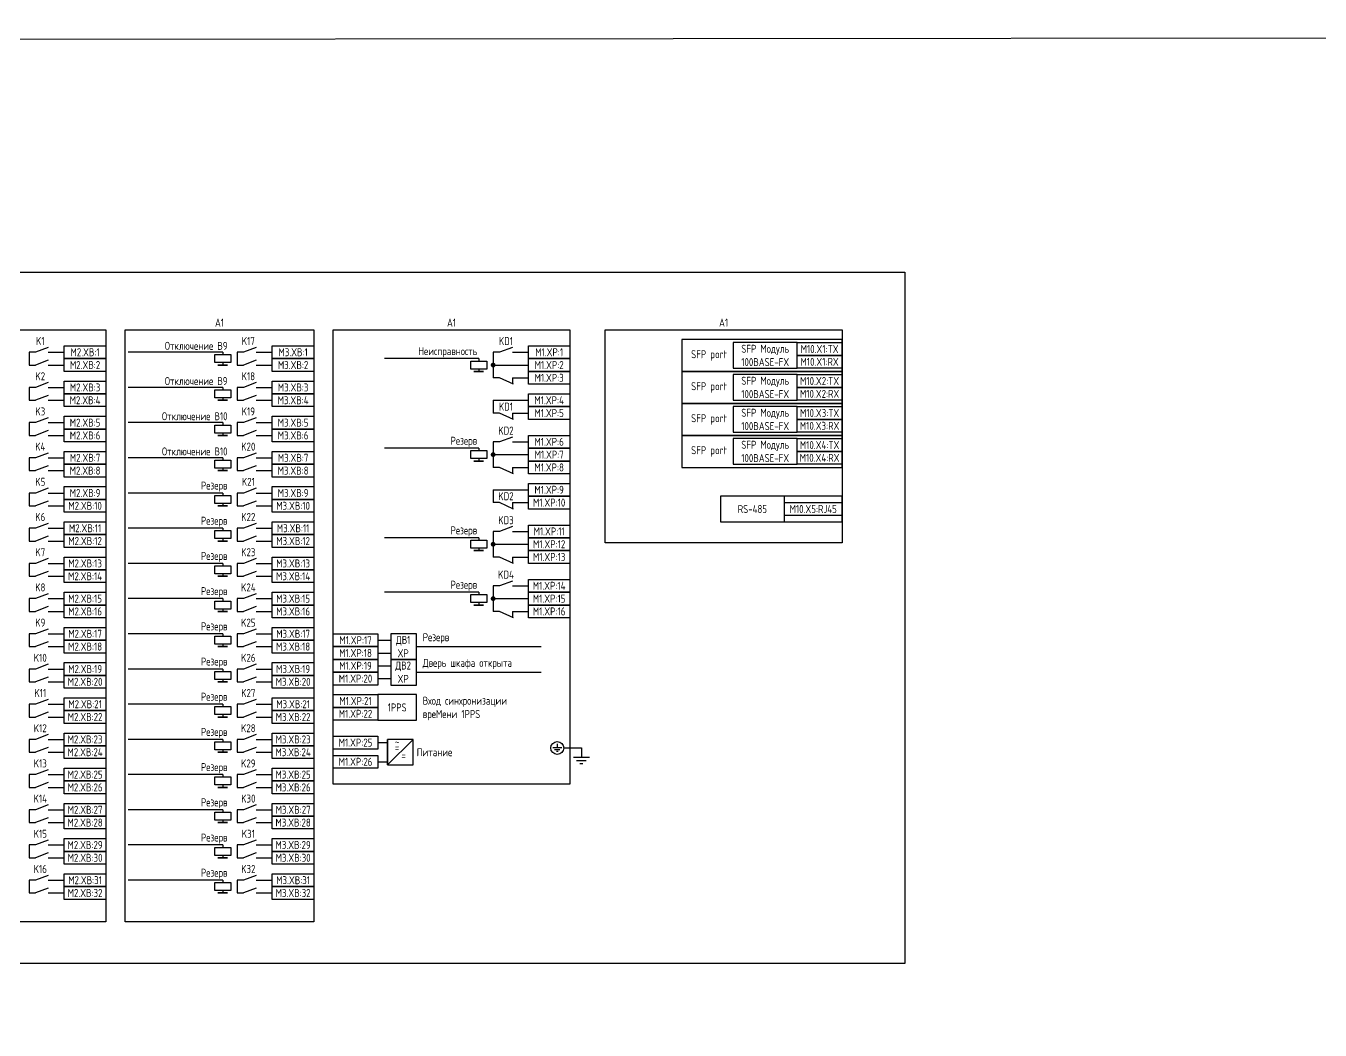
# Model space of a CAD drawing. Header units: millimetres. Extents: x -1043 to 5194, y -96 to 618.
# Drawn here: x 853.1 to 1257.5, y 304.1 to 618 of the extents above; entities that cross this region are included whole.
import ezdxf

# ---------------------------------------------------------------- set-up
doc = ezdxf.new("R2010")
doc.units = ezdxf.units.MM
doc.styles.add('Gost_type_A', font='GOST_A.TTF')

# ---------------------------------------------------------------- blocks, each defined once
blk = doc.blocks.new('POINT')
at = {"const_width": 0.75}
blk.add_lwpolyline([(-0.375, 0, 1), (0.375, 0, 1)], format="xyb", close=True, dxfattribs=at)

msp = doc.modelspace()

# ---------------------------------------------------------------- linework, layer by layer
at = {"ltscale": 1.08}
for p, q in [((856.12, 516), (854.12, 516)), ((854.12, 516), (854.12, 512)), ((860.12, 516), (865.12, 516)), ((921.12, 516), (919.12, 516)), ((919.12, 516), (919.12, 512)), ((925.12, 516), (930.12, 516)), ((1001.12, 516), (999.12, 516)), ((999.12, 516), (999.12, 508)), ((1005.12, 516), (1010.12, 516)), ((854.12, 512), (856.12, 512)), ((860.12, 512), (865.12, 512)), ((919.12, 512), (921.12, 512)), ((925.12, 512), (930.12, 512)), ((999.12, 512), (1010.12, 512)), ((1001.12, 508), (999.12, 508)), ((1005.12, 508), (1010.12, 508)), ((856.12, 505), (854.12, 505)), ((854.12, 505), (854.12, 501)), ((860.12, 505), (865.12, 505)), ((921.12, 505), (919.12, 505)), ((919.12, 505), (919.12, 501)), ((925.12, 505), (930.12, 505)), ((854.12, 501), (856.12, 501)), ((860.12, 501), (865.12, 501)), ((919.12, 501), (921.12, 501)), ((925.12, 501), (930.12, 501)), ((999.12, 501), (1010.12, 501)), ((856.12, 494), (854.12, 494)), ((854.12, 494), (854.12, 490)), ((860.12, 494), (865.12, 494)), ((921.12, 494), (919.12, 494)), ((919.12, 494), (919.12, 490)), ((925.12, 494), (930.12, 494)), ((1001.12, 497), (999.12, 497)), ((1005.12, 497), (1010.12, 497)), ((854.12, 490), (856.12, 490)), ((860.12, 490), (865.12, 490)), ((919.12, 490), (921.12, 490)), ((925.12, 490), (930.12, 490)), ((1001.12, 488), (999.12, 488)), ((999.12, 488), (999.12, 480)), ((1005.12, 488), (1010.12, 488)), ((856.12, 483), (854.12, 483)), ((854.12, 483), (854.12, 479)), ((860.12, 483), (865.12, 483)), ((921.12, 483), (919.12, 483)), ((919.12, 483), (919.12, 479)), ((925.12, 483), (930.12, 483)), ((999.12, 484), (1010.12, 484)), ((854.12, 479), (856.12, 479)), ((860.12, 479), (865.12, 479)), ((919.12, 479), (921.12, 479)), ((925.12, 479), (930.12, 479)), ((1001.12, 480), (999.12, 480)), ((1005.12, 480), (1010.12, 480)), ((856.12, 472), (854.12, 472)), ((854.12, 472), (854.12, 468)), ((860.12, 472), (865.12, 472)), ((921.12, 472), (919.12, 472)), ((919.12, 472), (919.12, 468)), ((925.12, 472), (930.12, 472)), ((999.12, 473), (1010.12, 473)), ((854.12, 468), (856.12, 468)), ((860.12, 468), (865.12, 468)), ((919.12, 468), (921.12, 468)), ((925.12, 468), (930.12, 468)), ((1001.12, 469), (999.12, 469)), ((1005.12, 469), (1010.12, 469)), ((856.12, 461), (854.12, 461)), ((854.12, 461), (854.12, 457)), ((860.12, 461), (865.12, 461)), ((921.12, 461), (919.12, 461)), ((919.12, 461), (919.12, 457)), ((925.12, 461), (930.12, 461)), ((854.12, 457), (856.12, 457)), ((860.12, 457), (865.12, 457)), ((919.12, 457), (921.12, 457)), ((925.12, 457), (930.12, 457)), ((1001.12, 460), (999.12, 460)), ((999.12, 460), (999.12, 452)), ((1005.12, 460), (1010.12, 460)), ((999.12, 456), (1010.12, 456)), ((856.12, 450), (854.12, 450)), ((854.12, 450), (854.12, 446)), ((860.12, 450), (865.12, 450)), ((921.12, 450), (919.12, 450)), ((919.12, 450), (919.12, 446)), ((925.12, 450), (930.12, 450)), ((1001.12, 452), (999.12, 452)), ((1005.12, 452), (1010.12, 452)), ((854.12, 446), (856.12, 446)), ((860.12, 446), (865.12, 446)), ((919.12, 446), (921.12, 446)), ((925.12, 446), (930.12, 446)), ((1001.12, 443), (999.12, 443)), ((999.12, 443), (999.12, 435)), ((1005.12, 443), (1010.12, 443)), ((856.12, 439), (854.12, 439)), ((854.12, 439), (854.12, 435)), ((860.12, 439), (865.12, 439)), ((921.12, 439), (919.12, 439)), ((919.12, 439), (919.12, 435)), ((925.12, 439), (930.12, 439)), ((999.12, 439), (1010.12, 439)), ((854.12, 435), (856.12, 435)), ((860.12, 435), (865.12, 435)), ((919.12, 435), (921.12, 435)), ((925.12, 435), (930.12, 435)), ((1001.12, 435), (999.12, 435)), ((1005.12, 435), (1010.12, 435)), ((856.12, 428), (854.12, 428)), ((854.12, 428), (854.12, 424)), ((860.12, 428), (865.12, 428)), ((921.12, 428), (919.12, 428)), ((919.12, 428), (919.12, 424)), ((925.12, 428), (930.12, 428)), ((854.12, 424), (856.12, 424)), ((860.12, 424), (865.12, 424)), ((919.12, 424), (921.12, 424)), ((925.12, 424), (930.12, 424)), ((856.12, 417), (854.12, 417)), ((854.12, 417), (854.12, 413)), ((860.12, 417), (865.12, 417)), ((921.12, 417), (919.12, 417)), ((919.12, 417), (919.12, 413)), ((925.12, 417), (930.12, 417)), ((854.12, 413), (856.12, 413)), ((860.12, 413), (865.12, 413)), ((919.12, 413), (921.12, 413)), ((925.12, 413), (930.12, 413)), ((856.12, 406), (854.12, 406)), ((854.12, 406), (854.12, 402)), ((860.12, 406), (865.12, 406)), ((921.12, 406), (919.12, 406)), ((919.12, 406), (919.12, 402)), ((925.12, 406), (930.12, 406)), ((854.12, 402), (856.12, 402)), ((860.12, 402), (865.12, 402)), ((919.12, 402), (921.12, 402)), ((925.12, 402), (930.12, 402)), ((856.12, 395), (854.12, 395)), ((854.12, 395), (854.12, 391)), ((860.12, 395), (865.12, 395)), ((921.12, 395), (919.12, 395)), ((919.12, 395), (919.12, 391)), ((925.12, 395), (930.12, 395)), ((854.12, 391), (856.12, 391)), ((860.12, 391), (865.12, 391)), ((919.12, 391), (921.12, 391)), ((925.12, 391), (930.12, 391)), ((856.12, 384), (854.12, 384)), ((854.12, 384), (854.12, 380)), ((860.12, 384), (865.12, 384)), ((921.12, 384), (919.12, 384)), ((919.12, 384), (919.12, 380)), ((925.12, 384), (930.12, 384)), ((854.12, 380), (856.12, 380)), ((860.12, 380), (865.12, 380)), ((919.12, 380), (921.12, 380)), ((925.12, 380), (930.12, 380)), ((856.12, 373), (854.12, 373)), ((854.12, 373), (854.12, 369)), ((860.12, 373), (865.12, 373)), ((921.12, 373), (919.12, 373)), ((919.12, 373), (919.12, 369)), ((925.12, 373), (930.12, 373)), ((854.12, 369), (856.12, 369)), ((860.12, 369), (865.12, 369)), ((919.12, 369), (921.12, 369)), ((925.12, 369), (930.12, 369)), ((856.12, 362), (854.12, 362)), ((854.12, 362), (854.12, 358)), ((860.12, 362), (865.12, 362)), ((921.12, 362), (919.12, 362)), ((919.12, 362), (919.12, 358)), ((925.12, 362), (930.12, 362)), ((854.12, 358), (856.12, 358)), ((860.12, 358), (865.12, 358)), ((919.12, 358), (921.12, 358)), ((925.12, 358), (930.12, 358)), ((856.12, 351), (854.12, 351)), ((854.12, 351), (854.12, 347)), ((860.12, 351), (865.12, 351)), ((921.12, 351), (919.12, 351)), ((919.12, 351), (919.12, 347)), ((925.12, 351), (930.12, 351)), ((854.12, 347), (856.12, 347)), ((860.12, 347), (865.12, 347)), ((919.12, 347), (921.12, 347)), ((925.12, 347), (930.12, 347))]:
    msp.add_line(p, q, dxfattribs=at)
at = {"ltscale": 4.32}
for p, q in [((860.12, 517.5), (856.12, 516)), ((925.12, 517.5), (921.12, 516)), ((1005.12, 517.5), (1001.12, 516)), ((860.12, 513.5), (856.12, 512)), ((925.12, 513.5), (921.12, 512)), ((860.12, 506.5), (856.12, 505)), ((925.12, 506.5), (921.12, 505)), ((1005.51, 506), (1001.12, 508)), ((860.12, 502.5), (856.12, 501)), ((925.12, 502.5), (921.12, 501)), ((860.12, 495.5), (856.12, 494)), ((925.12, 495.5), (921.12, 494)), ((1005.51, 495), (1001.12, 497)), ((860.12, 491.5), (856.12, 490)), ((925.12, 491.5), (921.12, 490)), ((1005.12, 489.5), (1001.12, 488)), ((860.12, 484.5), (856.12, 483)), ((925.12, 484.5), (921.12, 483)), ((860.12, 480.5), (856.12, 479)), ((925.12, 480.5), (921.12, 479)), ((1005.51, 478), (1001.12, 480)), ((860.12, 473.5), (856.12, 472)), ((925.12, 473.5), (921.12, 472)), ((860.12, 469.5), (856.12, 468)), ((925.12, 469.5), (921.12, 468)), ((1005.51, 467), (1001.12, 469)), ((860.12, 462.5), (856.12, 461)), ((925.12, 462.5), (921.12, 461)), ((1005.12, 461.5), (1001.12, 460)), ((860.12, 458.5), (856.12, 457)), ((925.12, 458.5), (921.12, 457)), ((860.12, 451.5), (856.12, 450)), ((925.12, 451.5), (921.12, 450)), ((1005.51, 450), (1001.12, 452)), ((860.12, 447.5), (856.12, 446)), ((925.12, 447.5), (921.12, 446)), ((1005.12, 444.5), (1001.12, 443)), ((860.12, 440.5), (856.12, 439)), ((925.12, 440.5), (921.12, 439)), ((860.12, 436.5), (856.12, 435)), ((925.12, 436.5), (921.12, 435)), ((1005.51, 433), (1001.12, 435)), ((860.12, 429.5), (856.12, 428)), ((925.12, 429.5), (921.12, 428)), ((860.12, 425.5), (856.12, 424)), ((925.12, 425.5), (921.12, 424)), ((860.12, 418.5), (856.12, 417)), ((925.12, 418.5), (921.12, 417)), ((860.12, 414.5), (856.12, 413)), ((925.12, 414.5), (921.12, 413)), ((860.12, 407.5), (856.12, 406)), ((925.12, 407.5), (921.12, 406)), ((860.12, 403.5), (856.12, 402)), ((925.12, 403.5), (921.12, 402)), ((860.12, 396.5), (856.12, 395)), ((925.12, 396.5), (921.12, 395)), ((860.12, 392.5), (856.12, 391)), ((925.12, 392.5), (921.12, 391)), ((1020.57, 392.32), (1017.73, 392.32)), ((1019.15, 393.6), (1019.15, 392.32)), ((1026.69, 392.32), (1026.69, 389.32)), ((1020, 391.75), (1018.3, 391.75)), ((1019.44, 391.18), (1018.87, 391.18)), ((1029.19, 389.32), (1024.19, 389.32)), ((1028.19, 388.32), (1025.19, 388.32)), ((860.12, 385.5), (856.12, 384)), ((925.12, 385.5), (921.12, 384)), ((1027.19, 387.32), (1026.19, 387.32)), ((860.12, 381.5), (856.12, 380)), ((925.12, 381.5), (921.12, 380)), ((860.12, 374.5), (856.12, 373)), ((925.12, 374.5), (921.12, 373)), ((860.12, 370.5), (856.12, 369)), ((925.12, 370.5), (921.12, 369)), ((860.12, 363.5), (856.12, 362)), ((925.12, 363.5), (921.12, 362)), ((860.12, 359.5), (856.12, 358)), ((925.12, 359.5), (921.12, 358)), ((860.12, 352.5), (856.12, 351)), ((925.12, 352.5), (921.12, 351)), ((860.12, 348.5), (856.12, 347)), ((925.12, 348.5), (921.12, 347))]:
    msp.add_line(p, q, dxfattribs=at)
for p, q in [((914.62, 516), (885.12, 516)), ((914.62, 516), (914.62, 515.25)), ((994.62, 514), (965.12, 514)), ((994.62, 514), (994.62, 513.25)), ((914.62, 512.75), (914.62, 512)), ((994.62, 510.75), (994.62, 510)), ((1005.12, 508), (1005.12, 506)), ((914.62, 505), (885.12, 505)), ((914.62, 505), (914.62, 504.25)), ((914.62, 501.75), (914.62, 501)), ((999.12, 501), (999.12, 497)), ((914.62, 494), (885.12, 494)), ((914.62, 494), (914.62, 493.25)), ((1005.12, 497), (1005.12, 495)), ((914.62, 490.75), (914.62, 490)), ((994.62, 486), (965.12, 486)), ((994.62, 486), (994.62, 485.25)), ((914.62, 483), (885.12, 483)), ((914.62, 483), (914.62, 482.25)), ((994.62, 482.75), (994.62, 482)), ((914.62, 479.75), (914.62, 479)), ((1005.12, 480), (1005.12, 478)), ((914.62, 472), (885.12, 472)), ((914.62, 472), (914.62, 471.25)), ((999.12, 473), (999.12, 469)), ((914.62, 468.75), (914.62, 468)), ((1005.12, 469), (1005.12, 467)), ((914.62, 461), (885.12, 461)), ((914.62, 461), (914.62, 460.25)), ((914.62, 457.75), (914.62, 457)), ((994.62, 458), (965.12, 458)), ((994.62, 458), (994.62, 457.25)), ((994.62, 454.75), (994.62, 454)), ((914.62, 450), (885.12, 450)), ((914.62, 450), (914.62, 449.25)), ((1005.12, 452), (1005.12, 450)), ((914.62, 446.75), (914.62, 446)), ((994.62, 441), (965.12, 441)), ((994.62, 441), (994.62, 440.25)), ((914.62, 439), (885.12, 439)), ((914.62, 439), (914.62, 438.25)), ((994.62, 437.75), (994.62, 437)), ((914.62, 435.75), (914.62, 435)), ((1005.12, 435), (1005.12, 433)), ((914.62, 428), (885.12, 428)), ((914.62, 428), (914.62, 427.25)), ((914.62, 424.75), (914.62, 424)), ((963.12, 426), (967.12, 426)), ((963.12, 422), (967.12, 422)), ((975.12, 424), (1014.12, 424)), ((914.62, 417), (885.12, 417)), ((914.62, 417), (914.62, 416.25)), ((963.12, 418), (967.12, 418)), ((914.62, 413.75), (914.62, 413)), ((963.12, 414), (967.12, 414)), ((975.12, 416), (1014.12, 416)), ((914.62, 406), (885.12, 406)), ((914.62, 406), (914.62, 405.25)), ((914.62, 402.75), (914.62, 402)), ((914.62, 395), (885.12, 395)), ((914.62, 395), (914.62, 394.25)), ((966.12, 387), (966.12, 395)), ((966.12, 387), (974.12, 395)), ((1021.17, 392.32), (1026.69, 392.32)), ((914.62, 391.75), (914.62, 391)), ((914.62, 384), (885.12, 384)), ((914.62, 384), (914.62, 383.25)), ((914.62, 380.75), (914.62, 380)), ((914.62, 373), (885.12, 373)), ((914.62, 373), (914.62, 372.25)), ((914.62, 369.75), (914.62, 369)), ((914.62, 362), (885.12, 362)), ((914.62, 362), (914.62, 361.25)), ((914.62, 358.75), (914.62, 358)), ((914.62, 351), (885.12, 351)), ((914.62, 351), (914.62, 350.25)), ((914.62, 347.75), (914.62, 347))]:
    msp.add_line(p, q)
at = {"ltscale": 4}
for p, q in [((963.12, 394), (966.12, 394)), ((963.12, 388), (966.12, 388))]:
    msp.add_line(p, q, dxfattribs=at)
for points in [[(-1042.57, 612), (5193.89, 618), (5193.89, -90), (-1042.57, -96)], [(460.25, 541), (1127.76, 541), (1127.76, 325), (460.25, 325)], [(819.12, 523), (878.12, 523), (878.12, 338), (819.12, 338)], [(884.12, 523), (943.12, 523), (943.12, 338), (884.12, 338)], [(949.12, 523), (1023.12, 523), (1023.12, 381), (949.12, 381)], [(1034.12, 523), (1108.12, 523), (1108.12, 456.42), (1034.12, 456.42)], [(865.12, 518), (878.12, 518), (878.12, 514), (865.12, 514)], [(930.12, 518), (943.12, 518), (943.12, 514), (930.12, 514)], [(1010.12, 518), (1023.12, 518), (1023.12, 514), (1010.12, 514)], [(1108.12, 520), (1058.12, 520), (1058.12, 510), (1108.12, 510)], [(1094.12, 519), (1108.12, 519), (1108.12, 515), (1094.12, 515)], [(865.12, 514), (878.12, 514), (878.12, 510), (865.12, 510)], [(917.12, 515.25), (917.12, 512.75), (912.12, 512.75), (912.12, 515.25)], [(930.12, 514), (943.12, 514), (943.12, 510), (930.12, 510)], [(1010.12, 514), (1023.12, 514), (1023.12, 510), (1010.12, 510)], [(1094.12, 515), (1108.12, 515), (1108.12, 511), (1094.12, 511)], [(916.12, 512), (913.12, 512)], [(997.12, 513.25), (997.12, 510.75), (992.12, 510.75), (992.12, 513.25)], [(996.12, 510), (993.12, 510)], [(1010.12, 510), (1023.12, 510), (1023.12, 506), (1010.12, 506)], [(1108.12, 510), (1058.12, 510), (1058.12, 500), (1108.12, 500)], [(865.12, 507), (878.12, 507), (878.12, 503), (865.12, 503)], [(930.12, 507), (943.12, 507), (943.12, 503), (930.12, 503)], [(1094.12, 509), (1108.12, 509), (1108.12, 505), (1094.12, 505)], [(865.12, 503), (878.12, 503), (878.12, 499), (865.12, 499)], [(917.12, 504.25), (917.12, 501.75), (912.12, 501.75), (912.12, 504.25)], [(930.12, 503), (943.12, 503), (943.12, 499), (930.12, 499)], [(1010.12, 503), (1023.12, 503), (1023.12, 499), (1010.12, 499)], [(1094.12, 505), (1108.12, 505), (1108.12, 501), (1094.12, 501)], [(916.12, 501), (913.12, 501)], [(1010.12, 499), (1023.12, 499), (1023.12, 495), (1010.12, 495)], [(1108.12, 500), (1058.12, 500), (1058.12, 490), (1108.12, 490)], [(1094.12, 499), (1108.12, 499), (1108.12, 495), (1094.12, 495)], [(865.12, 496), (878.12, 496), (878.12, 492), (865.12, 492)], [(930.12, 496), (943.12, 496), (943.12, 492), (930.12, 492)], [(1094.12, 495), (1108.12, 495), (1108.12, 491), (1094.12, 491)], [(865.12, 492), (878.12, 492), (878.12, 488), (865.12, 488)], [(917.12, 493.25), (917.12, 490.75), (912.12, 490.75), (912.12, 493.25)], [(916.12, 490), (913.12, 490)], [(930.12, 492), (943.12, 492), (943.12, 488), (930.12, 488)], [(1010.12, 490), (1023.12, 490), (1023.12, 486), (1010.12, 486)], [(1108.12, 490), (1058.12, 490), (1058.12, 480), (1108.12, 480)], [(1010.12, 486), (1023.12, 486), (1023.12, 482), (1010.12, 482)], [(1094.12, 489), (1108.12, 489), (1108.12, 485), (1094.12, 485)], [(865.12, 485), (878.12, 485), (878.12, 481), (865.12, 481)], [(917.12, 482.25), (917.12, 479.75), (912.12, 479.75), (912.12, 482.25)], [(930.12, 485), (943.12, 485), (943.12, 481), (930.12, 481)], [(997.12, 485.25), (997.12, 482.75), (992.12, 482.75), (992.12, 485.25)], [(996.12, 482), (993.12, 482)], [(1010.12, 482), (1023.12, 482), (1023.12, 478), (1010.12, 478)], [(1094.12, 485), (1108.12, 485), (1108.12, 481), (1094.12, 481)], [(865.12, 481), (878.12, 481), (878.12, 477), (865.12, 477)], [(916.12, 479), (913.12, 479)], [(930.12, 481), (943.12, 481), (943.12, 477), (930.12, 477)], [(865.12, 474), (878.12, 474), (878.12, 470), (865.12, 470)], [(930.12, 474), (943.12, 474), (943.12, 470), (930.12, 470)], [(1010.12, 475), (1023.12, 475), (1023.12, 471), (1010.12, 471)], [(865.12, 470), (878.12, 470), (878.12, 466), (865.12, 466)], [(917.12, 471.25), (917.12, 468.75), (912.12, 468.75), (912.12, 471.25)], [(930.12, 470), (943.12, 470), (943.12, 466), (930.12, 466)], [(1010.12, 471), (1023.12, 471), (1023.12, 467), (1010.12, 467)], [(916.12, 468), (913.12, 468)], [(1090.12, 469), (1108.12, 469), (1108.12, 465), (1090.12, 465)], [(865.12, 463), (878.12, 463), (878.12, 459), (865.12, 459)], [(930.12, 463), (943.12, 463), (943.12, 459), (930.12, 459)], [(1010.12, 462), (1023.12, 462), (1023.12, 458), (1010.12, 458)], [(865.12, 459), (878.12, 459), (878.12, 455), (865.12, 455)], [(917.12, 460.25), (917.12, 457.75), (912.12, 457.75), (912.12, 460.25)], [(916.12, 457), (913.12, 457)], [(930.12, 459), (943.12, 459), (943.12, 455), (930.12, 455)], [(997.12, 457.25), (997.12, 454.75), (992.12, 454.75), (992.12, 457.25)], [(1010.12, 458), (1023.12, 458), (1023.12, 454), (1010.12, 454)], [(996.12, 454), (993.12, 454)], [(1010.12, 454), (1023.12, 454), (1023.12, 450), (1010.12, 450)], [(865.12, 452), (878.12, 452), (878.12, 448), (865.12, 448)], [(917.12, 449.25), (917.12, 446.75), (912.12, 446.75), (912.12, 449.25)], [(930.12, 452), (943.12, 452), (943.12, 448), (930.12, 448)], [(865.12, 448), (878.12, 448), (878.12, 444), (865.12, 444)], [(916.12, 446), (913.12, 446)], [(930.12, 448), (943.12, 448), (943.12, 444), (930.12, 444)], [(1010.12, 445), (1023.12, 445), (1023.12, 441), (1010.12, 441)], [(865.12, 441), (878.12, 441), (878.12, 437), (865.12, 437)], [(930.12, 441), (943.12, 441), (943.12, 437), (930.12, 437)], [(1010.12, 441), (1023.12, 441), (1023.12, 437), (1010.12, 437)], [(865.12, 437), (878.12, 437), (878.12, 433), (865.12, 433)], [(917.12, 438.25), (917.12, 435.75), (912.12, 435.75), (912.12, 438.25)], [(930.12, 437), (943.12, 437), (943.12, 433), (930.12, 433)], [(997.12, 440.25), (997.12, 437.75), (992.12, 437.75), (992.12, 440.25)], [(996.12, 437), (993.12, 437)], [(1010.12, 437), (1023.12, 437), (1023.12, 433), (1010.12, 433)], [(916.12, 435), (913.12, 435)], [(865.12, 430), (878.12, 430), (878.12, 426), (865.12, 426)], [(930.12, 430), (943.12, 430), (943.12, 426), (930.12, 426)], [(865.12, 426), (878.12, 426), (878.12, 422), (865.12, 422)], [(917.12, 427.25), (917.12, 424.75), (912.12, 424.75), (912.12, 427.25)], [(930.12, 426), (943.12, 426), (943.12, 422), (930.12, 422)], [(949.12, 428), (963.12, 428), (963.12, 424), (949.12, 424)], [(916.12, 424), (913.12, 424)], [(949.12, 424), (963.12, 424), (963.12, 420), (949.12, 420)], [(865.12, 419), (878.12, 419), (878.12, 415), (865.12, 415)], [(930.12, 419), (943.12, 419), (943.12, 415), (930.12, 415)], [(949.12, 420), (963.12, 420), (963.12, 416), (949.12, 416)], [(865.12, 415), (878.12, 415), (878.12, 411), (865.12, 411)], [(917.12, 416.25), (917.12, 413.75), (912.12, 413.75), (912.12, 416.25)], [(916.12, 413), (913.12, 413)], [(930.12, 415), (943.12, 415), (943.12, 411), (930.12, 411)], [(949.12, 416), (963.12, 416), (963.12, 412), (949.12, 412)], [(949.12, 409), (963.12, 409), (963.12, 405), (949.12, 405)], [(865.12, 408), (878.12, 408), (878.12, 404), (865.12, 404)], [(917.12, 405.25), (917.12, 402.75), (912.12, 402.75), (912.12, 405.25)], [(930.12, 408), (943.12, 408), (943.12, 404), (930.12, 404)], [(949.12, 405), (963.12, 405), (963.12, 401), (949.12, 401)], [(865.12, 404), (878.12, 404), (878.12, 400), (865.12, 400)], [(916.12, 402), (913.12, 402)], [(930.12, 404), (943.12, 404), (943.12, 400), (930.12, 400)], [(865.12, 397), (878.12, 397), (878.12, 393), (865.12, 393)], [(930.12, 397), (943.12, 397), (943.12, 393), (930.12, 393)], [(865.12, 393), (878.12, 393), (878.12, 389), (865.12, 389)], [(917.12, 394.25), (917.12, 391.75), (912.12, 391.75), (912.12, 394.25)], [(930.12, 393), (943.12, 393), (943.12, 389), (930.12, 389)], [(949.12, 396), (963.12, 396), (963.12, 392), (949.12, 392)], [(916.12, 391), (913.12, 391)], [(949.12, 390), (963.12, 390), (963.12, 386), (949.12, 386)], [(865.12, 386), (878.12, 386), (878.12, 382), (865.12, 382)], [(930.12, 386), (943.12, 386), (943.12, 382), (930.12, 382)], [(865.12, 382), (878.12, 382), (878.12, 378), (865.12, 378)], [(917.12, 383.25), (917.12, 380.75), (912.12, 380.75), (912.12, 383.25)], [(930.12, 382), (943.12, 382), (943.12, 378), (930.12, 378)], [(916.12, 380), (913.12, 380)], [(865.12, 375), (878.12, 375), (878.12, 371), (865.12, 371)], [(917.12, 372.25), (917.12, 369.75), (912.12, 369.75), (912.12, 372.25)], [(930.12, 375), (943.12, 375), (943.12, 371), (930.12, 371)], [(865.12, 371), (878.12, 371), (878.12, 367), (865.12, 367)], [(916.12, 369), (913.12, 369)], [(930.12, 371), (943.12, 371), (943.12, 367), (930.12, 367)], [(865.12, 364), (878.12, 364), (878.12, 360), (865.12, 360)], [(930.12, 364), (943.12, 364), (943.12, 360), (930.12, 360)], [(865.12, 360), (878.12, 360), (878.12, 356), (865.12, 356)], [(917.12, 361.25), (917.12, 358.75), (912.12, 358.75), (912.12, 361.25)], [(930.12, 360), (943.12, 360), (943.12, 356), (930.12, 356)], [(916.12, 358), (913.12, 358)], [(865.12, 353), (878.12, 353), (878.12, 349), (865.12, 349)], [(930.12, 353), (943.12, 353), (943.12, 349), (930.12, 349)], [(865.12, 349), (878.12, 349), (878.12, 345), (865.12, 345)], [(917.12, 350.25), (917.12, 347.75), (912.12, 347.75), (912.12, 350.25)], [(930.12, 349), (943.12, 349), (943.12, 345), (930.12, 345)], [(916.12, 347), (913.12, 347)]]:
    msp.add_lwpolyline(points, close=True)
at = {"linetype": 'Continuous', "lineweight": 25, "ltscale": 4}
for points in [[(1074.12, 511), (1094.12, 511), (1094.12, 519), (1074.12, 519)], [(1074.12, 501), (1094.12, 501), (1094.12, 509), (1074.12, 509)], [(1074.12, 491), (1094.12, 491), (1094.12, 499), (1074.12, 499)], [(1074.12, 481), (1094.12, 481), (1094.12, 489), (1074.12, 489)], [(1070.12, 463), (1108.12, 463), (1108.12, 471), (1070.12, 471)], [(1070.12, 463), (1090.12, 463), (1090.12, 471), (1070.12, 471)]]:
    msp.add_lwpolyline(points, close=True, dxfattribs=at)
at = {"ltscale": 4}
for points in [[(967.12, 420), (975.12, 420), (975.12, 428), (967.12, 428)], [(967.12, 412), (975.12, 412), (975.12, 420), (967.12, 420)], [(963.12, 401), (975.12, 401), (975.12, 409), (963.12, 409)], [(966.12, 387), (974.12, 387), (974.12, 395), (966.12, 395)]]:
    msp.add_lwpolyline(points, close=True, dxfattribs=at)
msp.add_circle((1019.15, 392.32), 2.02)

# ---------------------------------------------------------------- block references
for p in [(999.12, 512), (999.12, 484), (999.12, 456), (999.12, 439)]:
    msp.add_blockref('POINT', p)

# ---------------------------------------------------------------- texts
at = {"char_height": 2.5, "style": 'Gost_type_A'}
for s, insert, width, attachment_point, line_spacing_factor in [('A1', (913.62, 524), 59, 8, 0.9), ('A1', (986.12, 524), 74.0002, 8, 0.9), ('A1', (1071.12, 524), 74.0002, 8, 0.9), ('Неисправность', (994.12, 516), 37, 6, 0.8), ('Резерв', (994.12, 488), 37, 6, 0.8), ('Резерв', (994.12, 460), 37, 6, 0.8), ('Резерв', (994.12, 443), 37, 6, 0.8)]:
    msp.add_mtext(s, dxfattribs=dict(at, insert=insert, width=width, attachment_point=attachment_point, line_spacing_factor=line_spacing_factor))
for s, insert, width, attachment_point in [('K1', (857.62, 519.5), 5, 5), ('Отключение В9', (916.12, 518), 31.0015, 6), ('K17', (922.62, 519.5), 5, 5), ('KD1', (1003.12, 519.5), 8, 5), ('SFP Mодуль 100BASE-FX', (1084.12, 515), 19.9998, 5), ('M10.X1:TX', (1101.12, 517), 14, 5), ('M2.XВ:1', (871.62, 516), 13, 5), ('M3.XВ:1', (936.62, 516), 13, 5), ('M1.XP:1', (1016.62, 516), 13, 5), ('SFP port', (1072.12, 515), 20, 6), ('M10.X1:RX', (1101.12, 513), 14, 5), ('K2', (857.62, 508.5), 5, 5), ('M2.XВ:2', (871.62, 512), 13, 5), ('K18', (922.62, 508.5), 5, 5), ('M3.XВ:2', (936.62, 512), 13, 5), ('M1.XP:2', (1016.62, 512), 13, 5), ('M2.XВ:3', (871.62, 505), 13, 5), ('Отключение В9', (916.12, 507), 31.0015, 6), ('M3.XВ:3', (936.62, 505), 13, 5), ('M1.XP:3', (1016.62, 508), 13, 5), ('SFP port', (1072.12, 505), 20, 6), ('SFP Mодуль 100BASE-FX', (1084.12, 505), 19.9998, 5), ('M10.X2:TX', (1101.12, 507), 14, 5), ('M2.XВ:4', (871.62, 501), 13, 5), ('M3.XВ:4', (936.62, 501), 13, 5), ('M1.XP:4', (1016.62, 501), 13, 5), ('M10.X2:RX', (1101.12, 503), 14, 5), ('K3', (857.62, 497.5), 5, 5), ('K19', (922.62, 497.5), 5, 5), ('KD1', (1003.12, 499), 8, 5), ('M1.XP:5', (1016.62, 497), 13, 5), ('SFP Mодуль 100BASE-FX', (1084.12, 495), 19.9998, 5), ('M10.X3:TX', (1101.12, 497), 14, 5), ('M2.XВ:5', (871.62, 494), 13, 5), ('Отключение В10', (916.12, 496), 31.0015, 6), ('M3.XВ:5', (936.62, 494), 13, 5), ('SFP port', (1072.12, 495), 20, 6), ('M10.X3:RX', (1101.12, 493), 14, 5), ('M2.XВ:6', (871.62, 490), 13, 5), ('M3.XВ:6', (936.62, 490), 13, 5), ('KD2', (1003.12, 491.5), 8, 5), ('K4', (857.62, 486.5), 5, 5), ('Отключение В10', (916.12, 485), 31.0015, 6), ('K20', (922.62, 486.5), 5, 5), ('M1.XP:6', (1016.62, 488), 13, 5), ('SFP port', (1072.12, 485), 20, 6), ('SFP Mодуль 100BASE-FX', (1084.12, 485), 19.9998, 5), ('M10.X4:TX', (1101.12, 487), 14, 5), ('M2.XВ:7', (871.62, 483), 13, 5), ('M3.XВ:7', (936.62, 483), 13, 5), ('M1.XP:8', (1016.62, 480), 13, 5), ('M1.XP:7', (1016.62, 484), 13, 5), ('M10.X4:RX', (1101.12, 483), 14, 5), ('M2.XВ:8', (871.62, 479), 13, 5), ('M3.XВ:8', (936.62, 479), 13, 5), ('K5', (857.62, 475.5), 5, 5), ('M2.XВ:9', (871.62, 472), 13, 5), ('Резерв', (916.12, 474), 31.0015, 6), ('K21', (922.62, 475.5), 5, 5), ('M3.XВ:9', (936.62, 472), 13, 5), ('M1.XP:9', (1016.62, 473), 13, 5), ('M2.XВ:10', (871.62, 468), 13, 5), ('M3.XВ:10', (936.62, 468), 13, 5), ('KD2', (1003.12, 471), 8, 5), ('M1.XP:10', (1016.62, 469), 13, 5), ('K6', (857.62, 464.5), 5, 5), ('K22', (922.62, 464.5), 5, 5), ('RS-485', (1080.12, 467), 19.9998, 5), ('M10.X5:RJ45', (1099.12, 467), 18.0002, 5), ('M2.XВ:11', (871.62, 461), 13, 5), ('Резерв', (916.12, 463), 31.0015, 6), ('M3.XВ:11', (936.62, 461), 13, 5), ('KD3', (1003.12, 463.5), 8, 5), ('M1.XP:11', (1016.62, 460), 13, 5), ('M2.XВ:12', (871.62, 457), 13, 5), ('M3.XВ:12', (936.62, 457), 13, 5), ('M1.XP:12', (1016.62, 456), 13, 5), ('K7', (857.62, 453.5), 5, 5), ('Резерв', (916.12, 452), 31.0015, 6), ('K23', (922.62, 453.5), 5, 5), ('M1.XP:13', (1016.62, 452), 13, 5), ('M2.XВ:13', (871.62, 450), 13, 5), ('M3.XВ:13', (936.62, 450), 13, 5), ('M2.XВ:14', (871.62, 446), 13, 5), ('M3.XВ:14', (936.62, 446), 13, 5), ('KD4', (1003.12, 446.5), 8, 5), ('K8', (857.62, 442.5), 5, 5), ('Резерв', (916.12, 441), 31.0015, 6), ('K24', (922.62, 442.5), 5, 5), ('M1.XP:14', (1016.62, 443), 13, 5), ('M2.XВ:15', (871.62, 439), 13, 5), ('M3.XВ:15', (936.62, 439), 13, 5), ('M1.XP:15', (1016.62, 439), 13, 5), ('K9', (857.62, 431.5), 5, 5), ('M2.XВ:16', (871.62, 435), 13, 5), ('K25', (922.62, 431.5), 5, 5), ('M3.XВ:16', (936.62, 435), 13, 5), ('M1.XP:16', (1016.62, 435), 13, 5), ('M2.XВ:17', (871.62, 428), 13, 5), ('Резерв', (916.12, 430), 31.0015, 6), ('M3.XВ:17', (936.62, 428), 13, 5), ('M2.XВ:18', (871.62, 424), 13, 5), ('M3.XВ:18', (936.62, 424), 13, 5), ('M1.XP:17', (956.12, 426), 14, 5), ('ДВ1 XP', (971, 424), 7.7588, 5), ('Резерв', (977.12, 425), 27.8465, 7), ('K10', (857.62, 420.5), 5, 5), ('Резерв', (916.12, 419), 31.0015, 6), ('K26', (922.62, 420.5), 5, 5), ('M1.XP:18', (956.12, 422), 14, 5), ('M2.XВ:19', (871.62, 417), 13, 5), ('M3.XВ:19', (936.62, 417), 13, 5), ('M1.XP:19', (956.12, 418), 14, 5), ('ДВ2 XP', (971, 416), 7.7588, 5), ('Дверь шкафа открыта', (977.12, 417), 35.9749, 7), ('M2.XВ:20', (871.62, 413), 13, 5), ('M3.XВ:20', (936.62, 413), 13, 5), ('M1.XP:20', (956.12, 414), 14, 5), ('K11', (857.62, 409.5), 5, 5), ('Резерв', (916.12, 408), 31.0015, 6), ('K27', (922.62, 409.5), 5, 5), ('M2.XВ:21', (871.62, 406), 13, 5), ('M3.XВ:21', (936.62, 406), 13, 5), ('M1.XP:21', (956.12, 407), 14, 5), ('1PPS', (969.12, 405), 12, 5), ('Вход синхронизации\\PвреMени 1PPS', (977.12, 401), 35.9749, 7), ('M2.XВ:22', (871.62, 402), 13, 5), ('M3.XВ:22', (936.62, 402), 13, 5), ('M1.XP:22', (956.12, 403), 14, 5), ('K12', (857.62, 398.5), 5, 5), ('Резерв', (916.12, 397), 31.0015, 6), ('K28', (922.62, 398.5), 5, 5), ('M2.XВ:24', (871.62, 391), 13, 5), ('M2.XВ:23', (871.62, 395), 13, 5), ('M3.XВ:24', (936.62, 391), 13, 5), ('M3.XВ:23', (936.62, 395), 13, 5), ('M1.XP:25', (956.12, 394), 13.9956, 5), ('~', (969.12, 394.03), 2.7, 5), ('=', (969.12, 392.53), 6, 5), ('Питание', (980.79, 390.99), 11.3452, 5), ('K13', (857.62, 387.5), 5, 5), ('K29', (922.62, 387.5), 5, 5), ('M1.XP:26', (956.12, 388), 13.9956, 5), ('=', (971.12, 390), 6, 5), ('M2.XВ:25', (871.62, 384), 13, 5), ('Резерв', (916.12, 386), 31.0015, 6), ('M3.XВ:25', (936.62, 384), 13, 5), ('M2.XВ:26', (871.62, 380), 13, 5), ('M3.XВ:26', (936.62, 380), 13, 5), ('K14', (857.62, 376.5), 5, 5), ('Резерв', (916.12, 375), 31.0015, 6), ('K30', (922.62, 376.5), 5, 5), ('M2.XВ:27', (871.62, 373), 13, 5), ('M3.XВ:27', (936.62, 373), 13, 5), ('M2.XВ:28', (871.62, 369), 13, 5), ('M3.XВ:28', (936.62, 369), 13, 5), ('K15', (857.62, 365.5), 5, 5), ('Резерв', (916.12, 364), 31.0015, 6), ('K31', (922.62, 365.5), 5, 5), ('M2.XВ:29', (871.62, 362), 13, 5), ('M3.XВ:29', (936.62, 362), 13, 5), ('M2.XВ:30', (871.62, 358), 13, 5), ('M3.XВ:30', (936.62, 358), 13, 5), ('K16', (857.62, 354.5), 5, 5), ('M2.XВ:31', (871.62, 351), 13, 5), ('Резерв', (916.12, 353), 31.0015, 6), ('K32', (922.62, 354.5), 5, 5), ('M3.XВ:31', (936.62, 351), 13, 5), ('M2.XВ:32', (871.62, 347), 13, 5), ('M3.XВ:32', (936.62, 347), 13, 5)]:
    msp.add_mtext(s, dxfattribs=dict(at, insert=insert, width=width, attachment_point=attachment_point))

doc.saveas('drawing.dxf')
